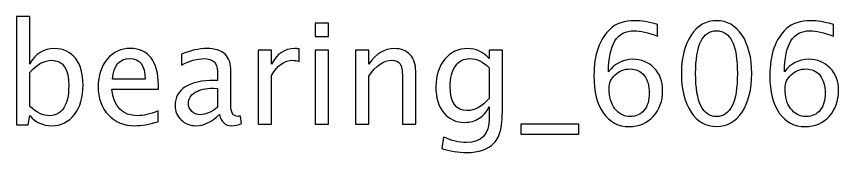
# Model space of a CAD drawing. Header units: centimetres. Extents: x -14.5 to 15.5, y -9.3 to 9.6.
# Drawn here: x 10.49 to 15.5, y -4.46 to -3.64 of the extents above; entities that cross this region are included whole.
import ezdxf

# ---------------------------------------------------------------- set-up
doc = ezdxf.new("R2010")
doc.units = ezdxf.units.CM
doc.header["$MEASUREMENT"] = 0
doc.layers.add('Layer 1', color=7, linetype='Continuous')

msp = doc.modelspace()

# ---------------------------------------------------------------- linework, layer by layer
at = {"layer": 'Layer 1'}
for points, knots in [([(10.49088, -4.29317), (10.49088, -4.29317), (10.49088, -3.63531), (10.49088, -3.63531), (10.49088, -3.63531), (10.49088, -3.63531), (10.57216, -3.63531), (10.57216, -3.63531), (10.57216, -3.63531), (10.57216, -3.63531), (10.57216, -3.92416), (10.57216, -3.92416), (10.57216, -3.92416), (10.60546, -3.86137), (10.65556, -3.83004), (10.7223, -3.83004), (10.7223, -3.83004), (10.77635, -3.83004), (10.81882, -3.84966), (10.84987, -3.88903), (10.84987, -3.88903), (10.88091, -3.9284), (10.89644, -3.98216), (10.89644, -4.05032), (10.89644, -4.05032), (10.89644, -4.12454), (10.8788, -4.18451), (10.84366, -4.22995), (10.84366, -4.22995), (10.80852, -4.27553), (10.76224, -4.29825), (10.70495, -4.29825), (10.70495, -4.29825), (10.65175, -4.29825), (10.60744, -4.27793), (10.57216, -4.23715), (10.57216, -4.23715), (10.57216, -4.23715), (10.56228, -4.29317), (10.56228, -4.29317), (10.56228, -4.29317), (10.56228, -4.29317), (10.49088, -4.29317), (10.49088, -4.29317)], [0, 0, 0, 0, 0.0833333, 0.0833333, 0.0833333, 0.0833333, 0.1666667, 0.1666667, 0.1666667, 0.1666667, 0.25, 0.25, 0.25, 0.25, 0.3333333, 0.3333333, 0.3333333, 0.3333333, 0.4166667, 0.4166667, 0.4166667, 0.4166667, 0.5, 0.5, 0.5, 0.5, 0.5833333, 0.5833333, 0.5833333, 0.5833333, 0.6666667, 0.6666667, 0.6666667, 0.6666667, 0.75, 0.75, 0.75, 0.75, 0.8333333, 0.8333333, 0.8333333, 0.8333333, 1, 1, 1, 1]), ([(12.30939, -3.75723), (12.30939, -3.75723), (12.30939, -3.67595), (12.30939, -3.67595), (12.30939, -3.67595), (12.30939, -3.67595), (12.39067, -3.67595), (12.39067, -3.67595), (12.39067, -3.67595), (12.39067, -3.67595), (12.39067, -3.75723), (12.39067, -3.75723), (12.39067, -3.75723), (12.39067, -3.75723), (12.30939, -3.75723), (12.30939, -3.75723)], [0, 0, 0, 0, 0.2, 0.2, 0.2, 0.2, 0.4, 0.4, 0.4, 0.4, 0.6, 0.6, 0.6, 0.6, 1, 1, 1, 1]), ([(14.09517, -3.97087), (14.13411, -3.92049), (14.18308, -3.89524), (14.24206, -3.89524), (14.24206, -3.89524), (14.29555, -3.89524), (14.33929, -3.91287), (14.37344, -3.94829), (14.37344, -3.94829), (14.40745, -3.98371), (14.42452, -4.02915), (14.42452, -4.08461), (14.42452, -4.08461), (14.42452, -4.14825), (14.40547, -4.2006), (14.36723, -4.24166), (14.36723, -4.24166), (14.32899, -4.28273), (14.28045, -4.30333), (14.22132, -4.30333), (14.22132, -4.30333), (14.15415, -4.30333), (14.10138, -4.2761), (14.06342, -4.22177), (14.06342, -4.22177), (14.02532, -4.1673), (14.00627, -4.09194), (14.00627, -3.99585), (14.00627, -3.99585), (14.00627, -3.86631), (14.03957, -3.77134), (14.10603, -3.71066), (14.10603, -3.71066), (14.14216, -3.67736), (14.19211, -3.66071), (14.25575, -3.66071), (14.25575, -3.66071), (14.29272, -3.66071), (14.33858, -3.66833), (14.3932, -3.68357), (14.3932, -3.68357), (14.3932, -3.68357), (14.3932, -3.75469), (14.3932, -3.75469), (14.3932, -3.75469), (14.33548, -3.73267), (14.28807, -3.72167), (14.25081, -3.72167), (14.25081, -3.72167), (14.1471, -3.72167), (14.09517, -3.80478), (14.09517, -3.97087)], [0, 0, 0, 0, 0.0714286, 0.0714286, 0.0714286, 0.0714286, 0.1428571, 0.1428571, 0.1428571, 0.1428571, 0.2142857, 0.2142857, 0.2142857, 0.2142857, 0.2857143, 0.2857143, 0.2857143, 0.2857143, 0.3571429, 0.3571429, 0.3571429, 0.3571429, 0.4285714, 0.4285714, 0.4285714, 0.4285714, 0.5, 0.5, 0.5, 0.5, 0.5714286, 0.5714286, 0.5714286, 0.5714286, 0.6428571, 0.6428571, 0.6428571, 0.6428571, 0.7142857, 0.7142857, 0.7142857, 0.7142857, 0.7857143, 0.7857143, 0.7857143, 0.7857143, 0.8571429, 0.8571429, 0.8571429, 0.8571429, 1, 1, 1, 1]), ([(14.75247, -4.30333), (14.68826, -4.30333), (14.63647, -4.27384), (14.59724, -4.21499), (14.59724, -4.21499), (14.55787, -4.15615), (14.53826, -4.07854), (14.53826, -3.98202), (14.53826, -3.98202), (14.53826, -3.8855), (14.55787, -3.80789), (14.59724, -3.74904), (14.59724, -3.74904), (14.63647, -3.6902), (14.68826, -3.66071), (14.75247, -3.66071), (14.75247, -3.66071), (14.81696, -3.66071), (14.86874, -3.69006), (14.90797, -3.74876), (14.90797, -3.74876), (14.94706, -3.80746), (14.96668, -3.88522), (14.96668, -3.98202), (14.96668, -3.98202), (14.96668, -4.07854), (14.94706, -4.15615), (14.90797, -4.21499), (14.90797, -4.21499), (14.86874, -4.27384), (14.81696, -4.30333), (14.75247, -4.30333)], [0, 0, 0, 0, 0.1111111, 0.1111111, 0.1111111, 0.1111111, 0.2222222, 0.2222222, 0.2222222, 0.2222222, 0.3333333, 0.3333333, 0.3333333, 0.3333333, 0.4444444, 0.4444444, 0.4444444, 0.4444444, 0.5555556, 0.5555556, 0.5555556, 0.5555556, 0.6666667, 0.6666667, 0.6666667, 0.6666667, 0.7777778, 0.7777778, 0.7777778, 0.7777778, 1, 1, 1, 1]), ([(15.16593, -3.97087), (15.20487, -3.92049), (15.25384, -3.89524), (15.31282, -3.89524), (15.31282, -3.89524), (15.36631, -3.89524), (15.41005, -3.91287), (15.4442, -3.94829), (15.4442, -3.94829), (15.47821, -3.98371), (15.49528, -4.02915), (15.49528, -4.08461), (15.49528, -4.08461), (15.49528, -4.14825), (15.47623, -4.2006), (15.43799, -4.24166), (15.43799, -4.24166), (15.39975, -4.28273), (15.35121, -4.30333), (15.29208, -4.30333), (15.29208, -4.30333), (15.22491, -4.30333), (15.17214, -4.2761), (15.13418, -4.22177), (15.13418, -4.22177), (15.09608, -4.1673), (15.07703, -4.09194), (15.07703, -3.99585), (15.07703, -3.99585), (15.07703, -3.86631), (15.11033, -3.77134), (15.17679, -3.71066), (15.17679, -3.71066), (15.21292, -3.67736), (15.26287, -3.66071), (15.32651, -3.66071), (15.32651, -3.66071), (15.36348, -3.66071), (15.40934, -3.66833), (15.46396, -3.68357), (15.46396, -3.68357), (15.46396, -3.68357), (15.46396, -3.75469), (15.46396, -3.75469), (15.46396, -3.75469), (15.40624, -3.73267), (15.35883, -3.72167), (15.32157, -3.72167), (15.32157, -3.72167), (15.21786, -3.72167), (15.16593, -3.80478), (15.16593, -3.97087)], [0, 0, 0, 0, 0.0714286, 0.0714286, 0.0714286, 0.0714286, 0.1428571, 0.1428571, 0.1428571, 0.1428571, 0.2142857, 0.2142857, 0.2142857, 0.2142857, 0.2857143, 0.2857143, 0.2857143, 0.2857143, 0.3571429, 0.3571429, 0.3571429, 0.3571429, 0.4285714, 0.4285714, 0.4285714, 0.4285714, 0.5, 0.5, 0.5, 0.5, 0.5714286, 0.5714286, 0.5714286, 0.5714286, 0.6428571, 0.6428571, 0.6428571, 0.6428571, 0.7142857, 0.7142857, 0.7142857, 0.7142857, 0.7857143, 0.7857143, 0.7857143, 0.7857143, 0.8571429, 0.8571429, 0.8571429, 0.8571429, 1, 1, 1, 1]), ([(14.75233, -4.24237), (14.83713, -4.24237), (14.87947, -4.15559), (14.87947, -3.98202), (14.87947, -3.98202), (14.87947, -3.80845), (14.83713, -3.72167), (14.75233, -3.72167), (14.75233, -3.72167), (14.6678, -3.72167), (14.62547, -3.80845), (14.62547, -3.98202), (14.62547, -3.98202), (14.62547, -4.15559), (14.6678, -4.24237), (14.75233, -4.24237)], [0, 0, 0, 0, 0.2, 0.2, 0.2, 0.2, 0.4, 0.4, 0.4, 0.4, 0.6, 0.6, 0.6, 0.6, 1, 1, 1, 1]), ([(11.35307, -4.2737), (11.29846, -4.29007), (11.25176, -4.29825), (11.21281, -4.29825), (11.21281, -4.29825), (11.14635, -4.29825), (11.0923, -4.27624), (11.05067, -4.23235), (11.05067, -4.23235), (11.00904, -4.18847), (10.98816, -4.1316), (10.98816, -4.06161), (10.98816, -4.06161), (10.98816, -3.99373), (11.0065, -3.93799), (11.04333, -3.89439), (11.04333, -3.89439), (11.08016, -3.85093), (11.1273, -3.82919), (11.18473, -3.82919), (11.18473, -3.82919), (11.23906, -3.82919), (11.28111, -3.84853), (11.31074, -3.88719), (11.31074, -3.88719), (11.34037, -3.92586), (11.35519, -3.98061), (11.35519, -4.05159), (11.35519, -4.05159), (11.35519, -4.05159), (11.35477, -4.07642), (11.35477, -4.07642), (11.35477, -4.07642), (11.35477, -4.07642), (11.07113, -4.07642), (11.07113, -4.07642), (11.07113, -4.07642), (11.08299, -4.18367), (11.13534, -4.23729), (11.22805, -4.23729), (11.22805, -4.23729), (11.26206, -4.23729), (11.30369, -4.22769), (11.35307, -4.2085), (11.35307, -4.2085), (11.35307, -4.2085), (11.35307, -4.2737), (11.35307, -4.2737)], [0, 0, 0, 0, 0.0769231, 0.0769231, 0.0769231, 0.0769231, 0.1538462, 0.1538462, 0.1538462, 0.1538462, 0.2307692, 0.2307692, 0.2307692, 0.2307692, 0.3076923, 0.3076923, 0.3076923, 0.3076923, 0.3846154, 0.3846154, 0.3846154, 0.3846154, 0.4615385, 0.4615385, 0.4615385, 0.4615385, 0.5384615, 0.5384615, 0.5384615, 0.5384615, 0.6153846, 0.6153846, 0.6153846, 0.6153846, 0.6923077, 0.6923077, 0.6923077, 0.6923077, 0.7692308, 0.7692308, 0.7692308, 0.7692308, 0.8461538, 0.8461538, 0.8461538, 0.8461538, 1, 1, 1, 1]), ([(11.72674, -4.23094), (11.67792, -4.27581), (11.63093, -4.29825), (11.58577, -4.29825), (11.58577, -4.29825), (11.54866, -4.29825), (11.51776, -4.28668), (11.49334, -4.2634), (11.49334, -4.2634), (11.46879, -4.24011), (11.45651, -4.21076), (11.45651, -4.17534), (11.45651, -4.17534), (11.45651, -4.12638), (11.47712, -4.0887), (11.51832, -4.06245), (11.51832, -4.06245), (11.55953, -4.03621), (11.61865, -4.02308), (11.6957, -4.02308), (11.6957, -4.02308), (11.6957, -4.02308), (11.71475, -4.02308), (11.71475, -4.02308), (11.71475, -4.02308), (11.71475, -4.02308), (11.71475, -3.96904), (11.71475, -3.96904), (11.71475, -3.96904), (11.71475, -3.91697), (11.68765, -3.891), (11.63333, -3.891), (11.63333, -3.891), (11.59128, -3.891), (11.54527, -3.90427), (11.49546, -3.9308), (11.49546, -3.9308), (11.49546, -3.9308), (11.49546, -3.86391), (11.49546, -3.86391), (11.49546, -3.86391), (11.55021, -3.84133), (11.60186, -3.83004), (11.65026, -3.83004), (11.65026, -3.83004), (11.70007, -3.83004), (11.7369, -3.84133), (11.76047, -3.86405), (11.76047, -3.86405), (11.78417, -3.88677), (11.79603, -3.92176), (11.79603, -3.96904), (11.79603, -3.96904), (11.79603, -3.96904), (11.79603, -4.17181), (11.79603, -4.17181), (11.79603, -4.17181), (11.79603, -4.21824), (11.81028, -4.24152), (11.83893, -4.24152), (11.83893, -4.24152), (11.84245, -4.24152), (11.84768, -4.24096), (11.85459, -4.23983), (11.85459, -4.23983), (11.85459, -4.23983), (11.86038, -4.28499), (11.86038, -4.28499), (11.86038, -4.28499), (11.84189, -4.29388), (11.82157, -4.29825), (11.79927, -4.29825), (11.79927, -4.29825), (11.76131, -4.29825), (11.73718, -4.27581), (11.72674, -4.23094)], [0, 0, 0, 0, 0.05, 0.05, 0.05, 0.05, 0.1, 0.1, 0.1, 0.1, 0.15, 0.15, 0.15, 0.15, 0.2, 0.2, 0.2, 0.2, 0.25, 0.25, 0.25, 0.25, 0.3, 0.3, 0.3, 0.3, 0.35, 0.35, 0.35, 0.35, 0.4, 0.4, 0.4, 0.4, 0.45, 0.45, 0.45, 0.45, 0.5, 0.5, 0.5, 0.5, 0.55, 0.55, 0.55, 0.55, 0.6, 0.6, 0.6, 0.6, 0.65, 0.65, 0.65, 0.65, 0.7, 0.7, 0.7, 0.7, 0.75, 0.75, 0.75, 0.75, 0.8, 0.8, 0.8, 0.8, 0.85, 0.85, 0.85, 0.85, 0.9, 0.9, 0.9, 0.9, 1, 1, 1, 1]), ([(11.96296, -4.28809), (11.96296, -4.28809), (11.96296, -3.83935), (11.96296, -3.83935), (11.96296, -3.83935), (11.96296, -3.83935), (12.04424, -3.83935), (12.04424, -3.83935), (12.04424, -3.83935), (12.04424, -3.83935), (12.04424, -3.92416), (12.04424, -3.92416), (12.04424, -3.92416), (12.07656, -3.86137), (12.1234, -3.83004), (12.18493, -3.83004), (12.18493, -3.83004), (12.19325, -3.83004), (12.202, -3.83075), (12.21103, -3.83216), (12.21103, -3.83216), (12.21103, -3.83216), (12.21103, -3.90822), (12.21103, -3.90822), (12.21103, -3.90822), (12.19692, -3.90356), (12.18451, -3.90116), (12.17378, -3.90116), (12.17378, -3.90116), (12.12213, -3.90116), (12.07895, -3.93164), (12.04424, -3.99274), (12.04424, -3.99274), (12.04424, -3.99274), (12.04424, -4.28809), (12.04424, -4.28809), (12.04424, -4.28809), (12.04424, -4.28809), (11.96296, -4.28809), (11.96296, -4.28809)], [0, 0, 0, 0, 0.0909091, 0.0909091, 0.0909091, 0.0909091, 0.1818182, 0.1818182, 0.1818182, 0.1818182, 0.2727273, 0.2727273, 0.2727273, 0.2727273, 0.3636364, 0.3636364, 0.3636364, 0.3636364, 0.4545455, 0.4545455, 0.4545455, 0.4545455, 0.5454545, 0.5454545, 0.5454545, 0.5454545, 0.6363636, 0.6363636, 0.6363636, 0.6363636, 0.7272727, 0.7272727, 0.7272727, 0.7272727, 0.8181818, 0.8181818, 0.8181818, 0.8181818, 1, 1, 1, 1]), ([(12.30939, -4.28809), (12.30939, -4.28809), (12.30939, -3.83935), (12.30939, -3.83935), (12.30939, -3.83935), (12.30939, -3.83935), (12.39067, -3.83935), (12.39067, -3.83935), (12.39067, -3.83935), (12.39067, -3.83935), (12.39067, -4.28809), (12.39067, -4.28809), (12.39067, -4.28809), (12.39067, -4.28809), (12.30939, -4.28809), (12.30939, -4.28809)], [0, 0, 0, 0, 0.2, 0.2, 0.2, 0.2, 0.4, 0.4, 0.4, 0.4, 0.6, 0.6, 0.6, 0.6, 1, 1, 1, 1]), ([(12.55408, -4.28809), (12.55408, -4.28809), (12.55408, -3.83935), (12.55408, -3.83935), (12.55408, -3.83935), (12.55408, -3.83935), (12.63536, -3.83935), (12.63536, -3.83935), (12.63536, -3.83935), (12.63536, -3.83935), (12.63536, -3.92416), (12.63536, -3.92416), (12.63536, -3.92416), (12.6784, -3.86137), (12.73118, -3.83004), (12.79355, -3.83004), (12.79355, -3.83004), (12.83278, -3.83004), (12.86396, -3.84232), (12.88696, -3.86701), (12.88696, -3.86701), (12.90996, -3.89157), (12.92154, -3.92473), (12.92154, -3.96621), (12.92154, -3.96621), (12.92154, -3.96621), (12.92154, -4.28809), (12.92154, -4.28809), (12.92154, -4.28809), (12.92154, -4.28809), (12.84025, -4.28809), (12.84025, -4.28809), (12.84025, -4.28809), (12.84025, -4.28809), (12.84025, -3.99274), (12.84025, -3.99274), (12.84025, -3.99274), (12.84025, -3.95944), (12.83532, -3.93573), (12.82558, -3.92162), (12.82558, -3.92162), (12.8157, -3.90737), (12.79947, -3.90032), (12.77675, -3.90032), (12.77675, -3.90032), (12.7268, -3.90032), (12.67967, -3.93291), (12.63536, -3.99811), (12.63536, -3.99811), (12.63536, -3.99811), (12.63536, -4.28809), (12.63536, -4.28809), (12.63536, -4.28809), (12.63536, -4.28809), (12.55408, -4.28809), (12.55408, -4.28809)], [0, 0, 0, 0, 0.0666667, 0.0666667, 0.0666667, 0.0666667, 0.1333333, 0.1333333, 0.1333333, 0.1333333, 0.2, 0.2, 0.2, 0.2, 0.2666667, 0.2666667, 0.2666667, 0.2666667, 0.3333333, 0.3333333, 0.3333333, 0.3333333, 0.4, 0.4, 0.4, 0.4, 0.4666667, 0.4666667, 0.4666667, 0.4666667, 0.5333333, 0.5333333, 0.5333333, 0.5333333, 0.6, 0.6, 0.6, 0.6, 0.6666667, 0.6666667, 0.6666667, 0.6666667, 0.7333333, 0.7333333, 0.7333333, 0.7333333, 0.8, 0.8, 0.8, 0.8, 0.8666667, 0.8666667, 0.8666667, 0.8666667, 1, 1, 1, 1]), ([(13.08127, -4.4371), (13.08127, -4.4371), (13.09087, -4.36683), (13.09087, -4.36683), (13.09087, -4.36683), (13.138, -4.38884), (13.18471, -4.39985), (13.23085, -4.39985), (13.23085, -4.39985), (13.32243, -4.39985), (13.36829, -4.35131), (13.36829, -4.25436), (13.36829, -4.25436), (13.36829, -4.25436), (13.36829, -4.18381), (13.36829, -4.18381), (13.36829, -4.18381), (13.35418, -4.21358), (13.33415, -4.23658), (13.30804, -4.25309), (13.30804, -4.25309), (13.28193, -4.2696), (13.25287, -4.27793), (13.22083, -4.27793), (13.22083, -4.27793), (13.16651, -4.27793), (13.12347, -4.25846), (13.09172, -4.21951), (13.09172, -4.21951), (13.05997, -4.18056), (13.04402, -4.12779), (13.04402, -4.06118), (13.04402, -4.06118), (13.04402, -3.99303), (13.06208, -3.93743), (13.09821, -3.89439), (13.09821, -3.89439), (13.13447, -3.85149), (13.18118, -3.83004), (13.23861, -3.83004), (13.23861, -3.83004), (13.28885, -3.83004), (13.33217, -3.85036), (13.36829, -3.89114), (13.36829, -3.89114), (13.36829, -3.89114), (13.36829, -3.83935), (13.36829, -3.83935), (13.36829, -3.83935), (13.36829, -3.83935), (13.44958, -3.83935), (13.44958, -3.83935), (13.44958, -3.83935), (13.44958, -3.83935), (13.44958, -4.16561), (13.44958, -4.16561), (13.44958, -4.16561), (13.44958, -4.23574), (13.44591, -4.28767), (13.43857, -4.32139), (13.43857, -4.32139), (13.43137, -4.35512), (13.41754, -4.38278), (13.3975, -4.40422), (13.3975, -4.40422), (13.36194, -4.4419), (13.30635, -4.46081), (13.23085, -4.46081), (13.23085, -4.46081), (13.17906, -4.46081), (13.12925, -4.45291), (13.08127, -4.4371)], [0, 0, 0, 0, 0.0526316, 0.0526316, 0.0526316, 0.0526316, 0.1052632, 0.1052632, 0.1052632, 0.1052632, 0.1578947, 0.1578947, 0.1578947, 0.1578947, 0.2105263, 0.2105263, 0.2105263, 0.2105263, 0.2631579, 0.2631579, 0.2631579, 0.2631579, 0.3157895, 0.3157895, 0.3157895, 0.3157895, 0.3684211, 0.3684211, 0.3684211, 0.3684211, 0.4210526, 0.4210526, 0.4210526, 0.4210526, 0.4736842, 0.4736842, 0.4736842, 0.4736842, 0.5263158, 0.5263158, 0.5263158, 0.5263158, 0.5789474, 0.5789474, 0.5789474, 0.5789474, 0.6315789, 0.6315789, 0.6315789, 0.6315789, 0.6842105, 0.6842105, 0.6842105, 0.6842105, 0.7368421, 0.7368421, 0.7368421, 0.7368421, 0.7894737, 0.7894737, 0.7894737, 0.7894737, 0.8421053, 0.8421053, 0.8421053, 0.8421053, 0.8947368, 0.8947368, 0.8947368, 0.8947368, 1, 1, 1, 1]), ([(10.57216, -4.18113), (10.61407, -4.21852), (10.65401, -4.23729), (10.69196, -4.23729), (10.69196, -4.23729), (10.72936, -4.23729), (10.75829, -4.22163), (10.77861, -4.19044), (10.77861, -4.19044), (10.79907, -4.15926), (10.80923, -4.11537), (10.80923, -4.05864), (10.80923, -4.05864), (10.80923, -3.95366), (10.77451, -3.90116), (10.70509, -3.90116), (10.70509, -3.90116), (10.65965, -3.90116), (10.61534, -3.92572), (10.57216, -3.97496), (10.57216, -3.97496), (10.57216, -3.97496), (10.57216, -4.18113), (10.57216, -4.18113)], [0, 0, 0, 0, 0.1428571, 0.1428571, 0.1428571, 0.1428571, 0.2857143, 0.2857143, 0.2857143, 0.2857143, 0.4285714, 0.4285714, 0.4285714, 0.4285714, 0.5714286, 0.5714286, 0.5714286, 0.5714286, 0.7142857, 0.7142857, 0.7142857, 0.7142857, 1, 1, 1, 1]), ([(11.07537, -4.01546), (11.07537, -4.01546), (11.27349, -4.01546), (11.27349, -4.01546), (11.27349, -4.01546), (11.27349, -3.93192), (11.2423, -3.89016), (11.18007, -3.89016), (11.18007, -3.89016), (11.11742, -3.89016), (11.08256, -3.93192), (11.07537, -4.01546)], [0, 0, 0, 0, 0.25, 0.25, 0.25, 0.25, 0.5, 0.5, 0.5, 0.5, 1, 1, 1, 1]), ([(13.36829, -4.13287), (13.36829, -4.13287), (13.36829, -3.94674), (13.36829, -3.94674), (13.36829, -3.94674), (13.33245, -3.90963), (13.29336, -3.891), (13.25117, -3.891), (13.25117, -3.891), (13.21364, -3.891), (13.18429, -3.90596), (13.16312, -3.93602), (13.16312, -3.93602), (13.14181, -3.96593), (13.13123, -4.00756), (13.13123, -4.06062), (13.13123, -4.06062), (13.13123, -4.15813), (13.1658, -4.20681), (13.23509, -4.20681), (13.23509, -4.20681), (13.28222, -4.20681), (13.32667, -4.18212), (13.36829, -4.13287)], [0, 0, 0, 0, 0.1428571, 0.1428571, 0.1428571, 0.1428571, 0.2857143, 0.2857143, 0.2857143, 0.2857143, 0.4285714, 0.4285714, 0.4285714, 0.4285714, 0.5714286, 0.5714286, 0.5714286, 0.5714286, 0.7142857, 0.7142857, 0.7142857, 0.7142857, 1, 1, 1, 1]), ([(14.34324, -4.10069), (14.34324, -4.0554), (14.3328, -4.01955), (14.31177, -3.99317), (14.31177, -3.99317), (14.29075, -3.96678), (14.26196, -3.95366), (14.22541, -3.95366), (14.22541, -3.95366), (14.19056, -3.95366), (14.16078, -3.96523), (14.13595, -3.98851), (14.13595, -3.98851), (14.11097, -4.01165), (14.09855, -4.03959), (14.09855, -4.07219), (14.09855, -4.07219), (14.09855, -4.12355), (14.11041, -4.16476), (14.13397, -4.1958), (14.13397, -4.1958), (14.15768, -4.22685), (14.18901, -4.24237), (14.22795, -4.24237), (14.22795, -4.24237), (14.26337, -4.24237), (14.29145, -4.22967), (14.3122, -4.20427), (14.3122, -4.20427), (14.33294, -4.17887), (14.34324, -4.1443), (14.34324, -4.10069)], [0, 0, 0, 0, 0.1111111, 0.1111111, 0.1111111, 0.1111111, 0.2222222, 0.2222222, 0.2222222, 0.2222222, 0.3333333, 0.3333333, 0.3333333, 0.3333333, 0.4444444, 0.4444444, 0.4444444, 0.4444444, 0.5555556, 0.5555556, 0.5555556, 0.5555556, 0.6666667, 0.6666667, 0.6666667, 0.6666667, 0.7777778, 0.7777778, 0.7777778, 0.7777778, 1, 1, 1, 1]), ([(15.414, -4.10069), (15.414, -4.0554), (15.40356, -4.01955), (15.38253, -3.99317), (15.38253, -3.99317), (15.36151, -3.96678), (15.33272, -3.95366), (15.29617, -3.95366), (15.29617, -3.95366), (15.26132, -3.95366), (15.23154, -3.96523), (15.20671, -3.98851), (15.20671, -3.98851), (15.18173, -4.01165), (15.16931, -4.03959), (15.16931, -4.07219), (15.16931, -4.07219), (15.16931, -4.12355), (15.18117, -4.16476), (15.20473, -4.1958), (15.20473, -4.1958), (15.22844, -4.22685), (15.25977, -4.24237), (15.29871, -4.24237), (15.29871, -4.24237), (15.33413, -4.24237), (15.36221, -4.22967), (15.38296, -4.20427), (15.38296, -4.20427), (15.4037, -4.17887), (15.414, -4.1443), (15.414, -4.10069)], [0, 0, 0, 0, 0.1111111, 0.1111111, 0.1111111, 0.1111111, 0.2222222, 0.2222222, 0.2222222, 0.2222222, 0.3333333, 0.3333333, 0.3333333, 0.3333333, 0.4444444, 0.4444444, 0.4444444, 0.4444444, 0.5555556, 0.5555556, 0.5555556, 0.5555556, 0.6666667, 0.6666667, 0.6666667, 0.6666667, 0.7777778, 0.7777778, 0.7777778, 0.7777778, 1, 1, 1, 1]), ([(11.71475, -4.18663), (11.71475, -4.18663), (11.71475, -4.07134), (11.71475, -4.07134), (11.71475, -4.07134), (11.71475, -4.07134), (11.68864, -4.0705), (11.68864, -4.0705), (11.68864, -4.0705), (11.64349, -4.0705), (11.60708, -4.07882), (11.57928, -4.09547), (11.57928, -4.09547), (11.55162, -4.11226), (11.53779, -4.13442), (11.53779, -4.16208), (11.53779, -4.16208), (11.53779, -4.18141), (11.54471, -4.19778), (11.5584, -4.21118), (11.5584, -4.21118), (11.57223, -4.22459), (11.58902, -4.23136), (11.60891, -4.23136), (11.60891, -4.23136), (11.64278, -4.23136), (11.67806, -4.21641), (11.71475, -4.18663)], [0, 0, 0, 0, 0.125, 0.125, 0.125, 0.125, 0.25, 0.25, 0.25, 0.25, 0.375, 0.375, 0.375, 0.375, 0.5, 0.5, 0.5, 0.5, 0.625, 0.625, 0.625, 0.625, 0.75, 0.75, 0.75, 0.75, 1, 1, 1, 1]), ([(13.56176, -4.34905), (13.56176, -4.34905), (13.56176, -4.28809), (13.56176, -4.28809), (13.56176, -4.28809), (13.56176, -4.28809), (13.91397, -4.28809), (13.91397, -4.28809), (13.91397, -4.28809), (13.91397, -4.28809), (13.91397, -4.34905), (13.91397, -4.34905), (13.91397, -4.34905), (13.91397, -4.34905), (13.56176, -4.34905), (13.56176, -4.34905)], [0, 0, 0, 0, 0.2, 0.2, 0.2, 0.2, 0.4, 0.4, 0.4, 0.4, 0.6, 0.6, 0.6, 0.6, 1, 1, 1, 1])]:
    msp.add_open_spline(points, degree=3, knots=knots, dxfattribs=at)

doc.saveas('drawing.dxf')
